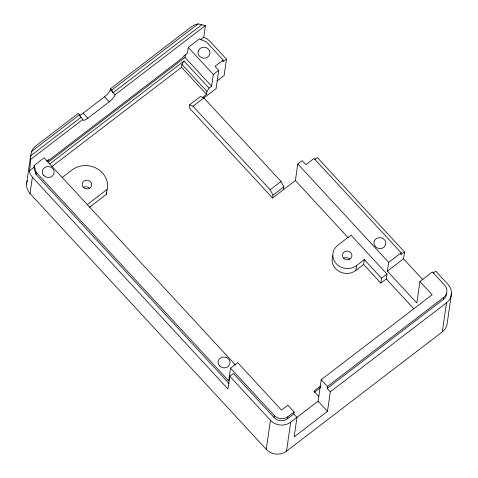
<?xml version="1.0" encoding="UTF-8"?>
<svg xmlns="http://www.w3.org/2000/svg" width="478" height="478" viewBox="0 0 478 478"><rect width="100%" height="100%" fill="white"/><g stroke="black" fill="none" stroke-linecap="round" stroke-linejoin="round"><path stroke-width="0.72" d="M235.421 364.989L44.096 157.812L34.123 165.454L36.286 172.468L228.705 380.829L230.539 368.138L237.697 362.659L281.506 410.1L287.881 405.219L294.131 411.982L293.856 413.942L287.571 418.752A9.59 8.741 8.2 0 1 274.067 417.527L233.401 373.485L229.775 376.264L227.946 388.973L32.385 177.195L30.323 174.285L29.146 170.999C32.02 162.92 27.933 151.992 35.695 146.011L78.267 113.406L79.527 114.768L80.878 117.361L30.622 155.852L26.571 183.928M274.067 417.527L274.342 415.573L230.539 368.138M287.571 418.752L287.846 416.798L294.131 411.982M293.856 413.942L296.981 417.33L294.167 436.874L327.496 411.349L330.31 391.817L327.185 388.429L327.466 386.469L443.644 297.477A9.59 8.741 8.2 0 0 444.63 285.157L432.423 271.946L419.917 281.518L416.816 303.004L387.407 271.157L388.668 262.368L401.167 252.796L314.034 158.439L305.884 164.683L302.126 160.62L297.782 163.948L295.386 180.553L272.568 198.029L189.18 107.735L189.599 104.807L200.467 96.484L203.879 97.918L281.01 181.437L283.854 186.779L283.436 189.706M327.185 388.429L443.363 299.437L443.644 297.477M451.429 293.964L447.229 323.026A14.388 13.109 8.2 0 1 442.293 331.887L286.507 451.19A14.388 13.109 8.2 0 1 266.258 449.35L30.03 193.554L32.385 177.195M229.034 383.458L36.005 174.422L33.842 167.402L34.123 165.454M36.005 174.422L36.286 172.468M46.695 160.745L48.541 160.489L48.684 159.509L46.509 161.176M79.42 115.234A7.194 1.972 -42.7 0 0 83.142 113.149L104.515 96.777A7.194 1.972 -42.7 0 0 110.37 89.685L110.508 88.711L191.469 26.702L194.6 24.892L198.161 23.9L205.432 25.549L203.748 37.266L200.814 39.519M89.416 207.285L106.301 194.355L107.514 187.245A21.576 19.664 8.2 0 0 95.702 167.921A21.576 19.664 8.2 0 0 71.945 170.043L62.092 177.589M51.869 166.625L181.526 67.302L181.951 64.375L184.042 61.035L209.083 88.149L206.992 91.489L206.568 94.417L202.421 97.596M47.931 162.406L185.022 57.402L185.494 54.151M203.748 37.266L207.094 38.891L209.896 41.233L226.482 59.147L222.862 61.925L223.136 60.013L206.556 42.058L199.332 38.909L188.278 47.382L187.43 53.237L183.086 56.571L182.943 57.545L48.541 160.489M209.083 88.149L211.617 86.207L213.308 74.484L218.739 70.326L214.986 66.257L223.136 60.013M218.739 70.326L216.104 88.621L203.293 98.432M226.482 59.147L224.122 75.536L217.06 80.949M272.568 198.029L272.986 195.102L270.142 189.76L193.01 106.241L189.599 104.807M266.258 449.35L270.44 420.299L229.775 376.264M286.507 451.19L290.696 422.14L318.109 401.185L321.204 379.693L432.124 294.741L419.917 281.518M332.903 255.664A14.388 13.109 8.2 0 0 338.4 270.978A14.388 13.109 8.2 0 0 355.853 270.47L356.558 265.589L364.344 259.62L381.546 278.25L380.846 283.131L363.644 264.501L364.344 259.62M380.846 283.131L386.278 278.967L386.983 274.085L351.007 235.128L337.785 245.256A14.388 13.109 8.2 0 0 336.303 263.748A14.388 13.109 8.2 0 0 356.558 265.589M401.167 252.796L400.887 254.744L404.513 251.966L317.38 157.573L314.793 159.556M387.407 271.157L403.528 258.807L404.513 251.966M442.293 331.887L446.494 302.825A14.388 13.109 8.2 0 0 447.97 284.338L435.757 271.116L433.176 273.105M106.301 194.355L106.809 192.126M31.518 151.538L79.527 114.768M201.764 24.766L113.119 92.666L111.768 90.073L198.161 23.9M30.837 159.282L82.819 119.464A7.194 1.972 -42.7 0 0 87.833 118.233L109.205 101.862A7.194 1.972 -42.7 0 0 115.061 94.769L205.432 25.549M29.146 170.999L33.842 167.402M49.616 164.008L184.042 61.035M193.01 106.241L203.879 97.918M87.211 204.632L107.006 189.473M270.142 189.76L281.01 181.437M272.986 195.102L283.854 186.779M355.853 270.47L363.644 264.501M381.546 278.25L386.983 274.085M320.403 386.128L313.885 391.118L318.862 396.513M314.231 392.378L320.75 387.383M330.31 391.817L446.494 302.825M403.528 258.807L422.97 279.863M297.782 163.948L388.668 262.368M188.278 47.382L213.308 74.484M185.022 57.402L211.617 86.207M295.386 180.553L348.289 237.829M386.278 278.967L413.858 308.836M181.951 64.375L206.992 91.489M181.526 67.302L206.568 94.417M110.508 88.711L111.768 90.073M110.37 89.685L115.061 94.769M104.515 96.777L109.205 101.862M83.142 113.149L87.833 118.233M79.963 116.363L82.819 119.464M321.204 379.693L327.466 386.469M318.109 401.185L327.496 411.349M30.03 193.554A14.388 13.109 8.2 0 1 27.33 180.588M83.901 187.197A4.798 4.368 8.2 0 1 89.607 188.416M344.136 258.018A4.798 4.368 8.2 0 1 349.842 259.237M290.696 422.14A14.388 13.109 8.2 0 1 270.44 420.299M287.846 416.798A9.59 8.741 8.2 0 1 274.342 415.573M446.655 293.528A9.59 8.741 8.2 0 1 443.363 299.437M198.352 50.758L198.035 52.15A5.993 5.461 8.2 0 0 203.568 58.137L205.128 58.089A5.993 5.461 8.2 0 0 208.533 49.222A5.993 5.461 8.2 0 0 198.352 50.758M83.309 187.37A4.798 4.368 8.2 0 0 91.453 186.145A4.798 4.368 8.2 0 0 86.034 180.278A4.798 4.368 8.2 0 0 83.309 187.37M43.701 175.468A5.993 5.461 8.2 0 0 53.877 173.932A5.993 5.461 8.2 0 0 47.107 166.601A5.993 5.461 8.2 0 0 43.701 175.468M375.32 246.576A5.993 5.461 8.2 0 0 385.501 245.041A5.993 5.461 8.2 0 0 378.725 237.703A5.993 5.461 8.2 0 0 375.32 246.576M343.551 258.198A4.798 4.368 8.2 0 0 351.689 256.967A4.798 4.368 8.2 0 0 346.269 251.099A4.798 4.368 8.2 0 0 343.551 258.198M219.545 365.885A5.993 5.461 8.2 0 0 229.727 364.35A5.993 5.461 8.2 0 0 222.951 357.018A5.993 5.461 8.2 0 0 219.545 365.885"/></g></svg>
